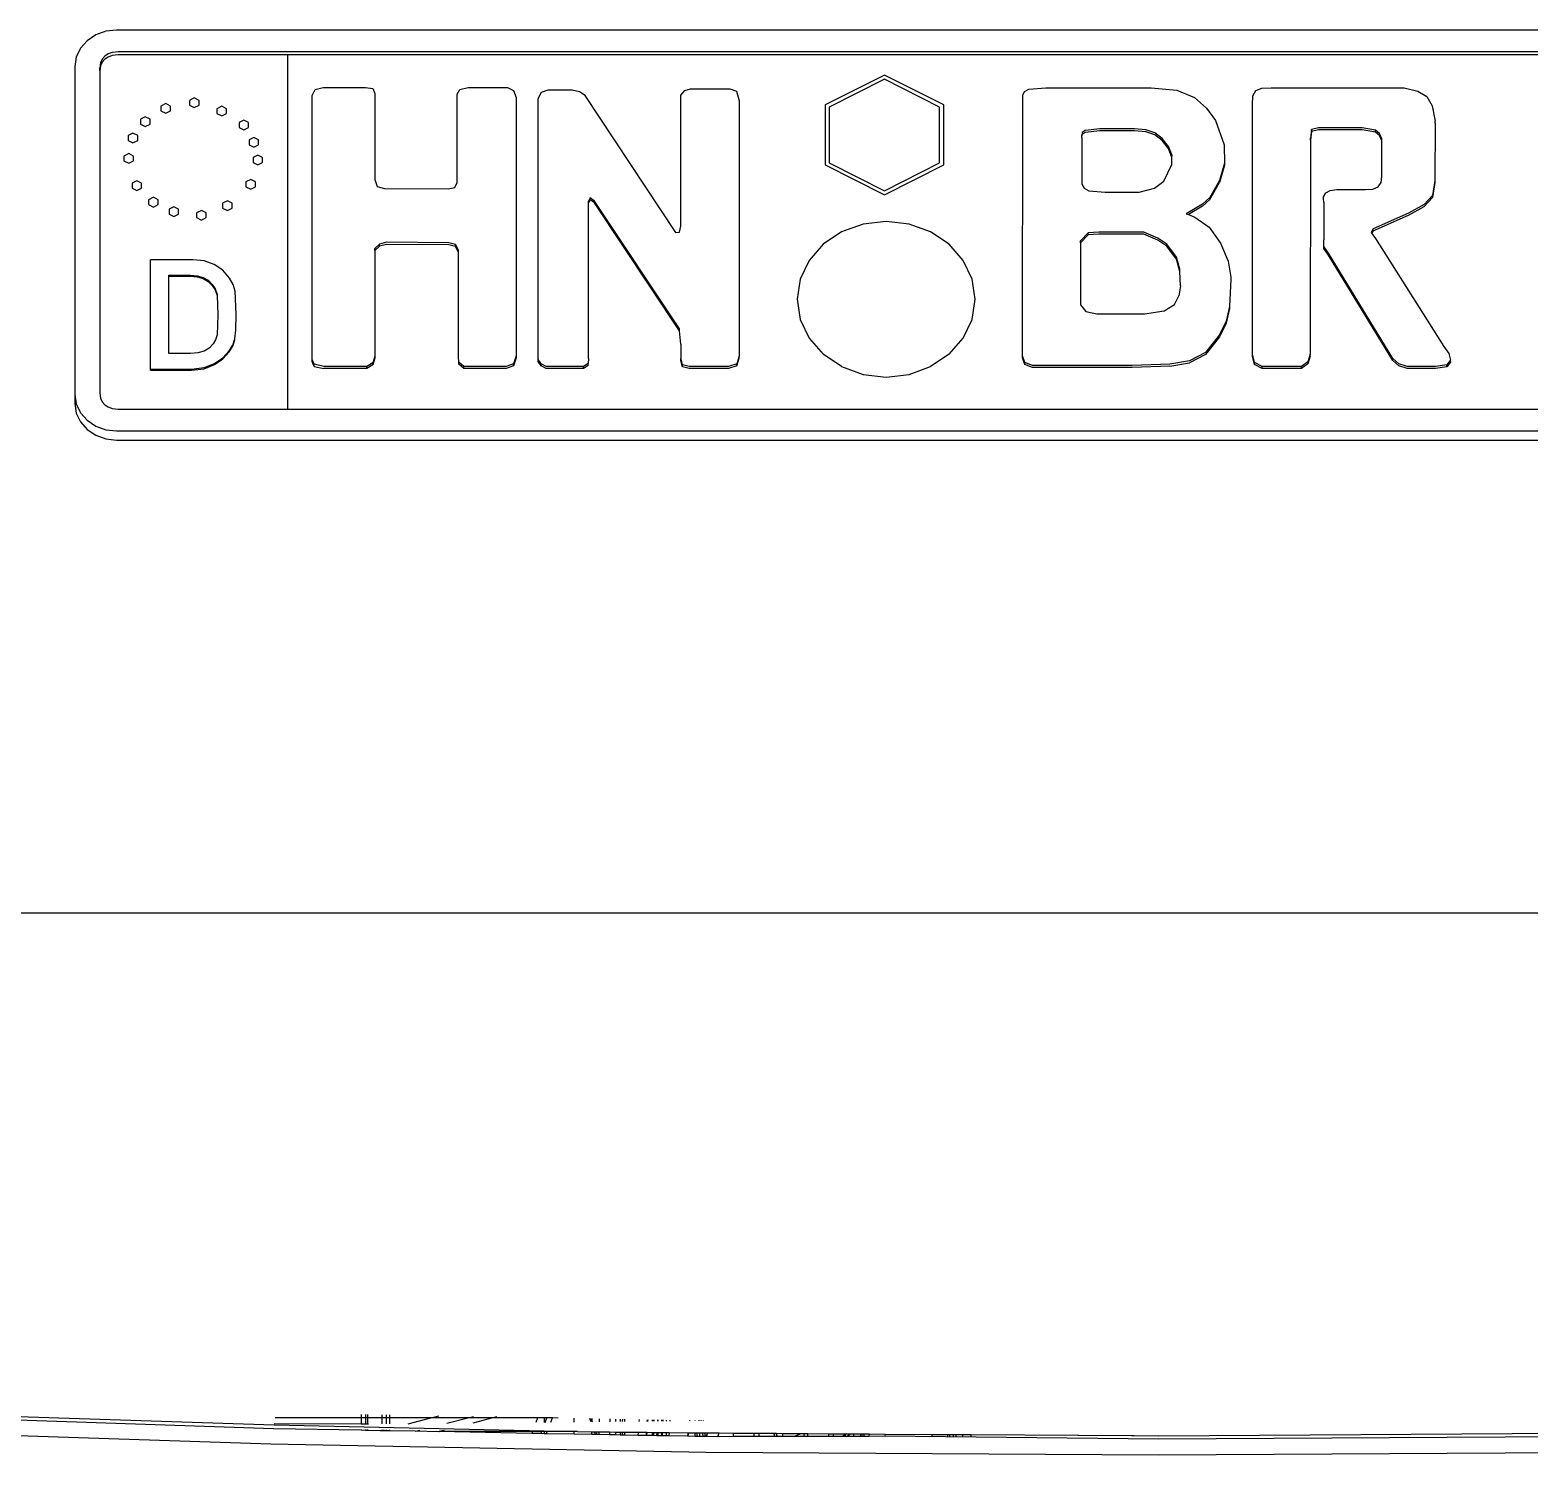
# Model space of a CAD drawing. Header units: metres. Extents: x 54.3 to 102.1, y 17 to 45.8.
# Drawn here: x 91.8605 to 92.1627, y 34.3385 to 34.6256 of the extents above; entities that cross this region are included whole.
import ezdxf

# ---------------------------------------------------------------- set-up
doc = ezdxf.new("R2010")
doc.units = ezdxf.units.M
doc.layers.add('Edges', color=7, linetype='Continuous')

# ---------------------------------------------------------------- blocks, each defined once
blk = doc.blocks.new('fr elevation')
for p, q in [((-3.04828, -1.8086), (-3.05002, -1.80977)), ((-3.04626, -1.80787), (-3.04828, -1.8086)), ((-3.04408, -1.80762), (-3.04626, -1.80787)), ((-2.6243, -1.80762), (-3.04408, -1.80762)), ((-3.05135, -1.81129), (-3.05219, -1.81306)), ((-3.05002, -1.80977), (-3.05135, -1.81129)), ((-3.04574, -1.81245), (-3.04643, -1.81291)), ((-3.04494, -1.81216), (-3.04574, -1.81245)), ((-3.04375, -1.81202), (-3.04494, -1.81216)), ((-3.04375, -1.81263), (-3.04494, -1.81277)), ((-2.62463, -1.81202), (-3.04375, -1.81202)), ((-3.00966, -1.81263), (-3.04375, -1.81263)), ((-3.00966, -1.81263), (-3.00966, -1.88398)), ((-2.62463, -1.81263), (-3.00966, -1.81263)), ((-3.05219, -1.81306), (-3.05248, -1.81496)), ((-3.05248, -1.81496), (-3.05248, -1.88105)), ((-3.04729, -1.81421), (-3.04744, -1.81525)), ((-3.04729, -1.81482), (-3.04744, -1.81586)), ((-3.04744, -1.81586), (-3.04744, -1.81525)), ((-3.04695, -1.81351), (-3.04729, -1.81421)), ((-3.04695, -1.81412), (-3.04729, -1.81482)), ((-3.04643, -1.81291), (-3.04695, -1.81351)), ((-3.04643, -1.81352), (-3.04695, -1.81412)), ((-3.04574, -1.81306), (-3.04643, -1.81352)), ((-3.04494, -1.81277), (-3.04574, -1.81306)), ((-3.04744, -1.81586), (-3.04744, -1.88076)), ((-2.88942, -1.81669), (-2.90138, -1.82272)), ((-2.88942, -1.81753), (-2.90054, -1.82315)), ((-2.87746, -1.82272), (-2.88942, -1.81669)), ((-2.8783, -1.82315), (-2.88942, -1.81753)), ((-3.02843, -1.8213), (-3.0294, -1.82179)), ((-3.0294, -1.82179), (-3.0294, -1.82276)), ((-3.02747, -1.82179), (-3.02843, -1.8213)), ((-3.02747, -1.82276), (-3.02747, -1.82179)), ((-3.00471, -1.82079), (-3.00409, -1.81958)), ((-3.00471, -1.87397), (-3.00471, -1.82079)), ((-3.00409, -1.81958), (-3.00247, -1.81917)), ((-3.00247, -1.81917), (-2.99391, -1.81917)), ((-2.99391, -1.81917), (-2.99246, -1.81938)), ((-2.99246, -1.81938), (-2.99207, -1.82044)), ((-2.99207, -1.82044), (-2.99207, -1.83772)), ((-2.97548, -1.82056), (-2.97492, -1.81958)), ((-2.97548, -1.83835), (-2.97548, -1.82056)), ((-2.97492, -1.81958), (-2.97324, -1.81917)), ((-2.97324, -1.81917), (-2.96534, -1.81917)), ((-2.96534, -1.81917), (-2.96412, -1.81979)), ((-2.96412, -1.81979), (-2.96362, -1.82119)), ((-2.96362, -1.82119), (-2.96362, -1.87328)), ((-2.95915, -1.82142), (-2.95852, -1.82012)), ((-2.95915, -1.874), (-2.95915, -1.82142)), ((-2.95852, -1.82012), (-2.95717, -1.81969)), ((-2.95717, -1.81969), (-2.9523, -1.81969)), ((-2.9523, -1.81969), (-2.95085, -1.81998)), ((-2.95085, -1.81998), (-2.94993, -1.82061)), ((-2.94993, -1.82061), (-2.93149, -1.84843)), ((-2.93044, -1.82073), (-2.92961, -1.81978)), ((-2.93044, -1.84716), (-2.93044, -1.82073)), ((-2.92961, -1.81978), (-2.92846, -1.81946)), ((-2.92846, -1.81946), (-2.92056, -1.81946)), ((-2.92056, -1.81946), (-2.91924, -1.81991)), ((-2.91924, -1.81991), (-2.91871, -1.82188)), ((-2.86158, -1.87323), (-2.86155, -1.82076)), ((-2.86155, -1.82076), (-2.86121, -1.82002)), ((-2.86121, -1.82002), (-2.86033, -1.81953)), ((-2.86033, -1.81953), (-2.85694, -1.81929)), ((-2.85694, -1.81929), (-2.83573, -1.81929)), ((-2.83573, -1.81929), (-2.83052, -1.81975)), ((-2.83052, -1.81975), (-2.82698, -1.8212)), ((-2.82698, -1.8212), (-2.82457, -1.82335)), ((-2.81532, -1.82269), (-2.81521, -1.82087)), ((-2.81521, -1.82087), (-2.8146, -1.81979)), ((-2.8146, -1.81979), (-2.81339, -1.81931)), ((-2.81339, -1.81931), (-2.8115, -1.81926)), ((-2.8115, -1.81926), (-2.78477, -1.81926)), ((-2.78477, -1.81926), (-2.78197, -1.81995)), ((-2.78197, -1.81995), (-2.78016, -1.82103)), ((-2.78016, -1.82103), (-2.77909, -1.82291)), ((-3.03419, -1.82245), (-3.03516, -1.82294)), ((-3.03516, -1.82294), (-3.03516, -1.82391)), ((-3.03516, -1.82391), (-3.03419, -1.8244)), ((-3.03322, -1.82294), (-3.03419, -1.82245)), ((-3.03419, -1.8244), (-3.03322, -1.82391)), ((-3.03322, -1.82391), (-3.03322, -1.82294)), ((-3.0294, -1.82276), (-3.02843, -1.82325)), ((-3.02843, -1.82325), (-3.02747, -1.82276)), ((-3.02289, -1.82299), (-3.02386, -1.82348)), ((-3.02386, -1.82348), (-3.02386, -1.82445)), ((-3.02386, -1.82445), (-3.02289, -1.82494)), ((-3.02192, -1.82348), (-3.02289, -1.82299)), ((-3.02289, -1.82494), (-3.02192, -1.82445)), ((-3.02192, -1.82445), (-3.02192, -1.82348)), ((-2.91871, -1.82188), (-2.91871, -1.87331)), ((-2.90138, -1.82272), (-2.90138, -1.8348)), ((-2.90054, -1.82315), (-2.90054, -1.83437)), ((-2.8783, -1.83437), (-2.8783, -1.82315)), ((-2.87746, -1.8348), (-2.87746, -1.82272)), ((-2.82457, -1.82335), (-2.82276, -1.82588)), ((-2.81532, -1.87294), (-2.81532, -1.82269)), ((-2.77909, -1.82291), (-2.77851, -1.826)), ((-3.0383, -1.8251), (-3.03927, -1.82558)), ((-3.03927, -1.82558), (-3.03927, -1.82656)), ((-3.03927, -1.82656), (-3.0383, -1.82705)), ((-3.03734, -1.82558), (-3.0383, -1.8251)), ((-3.0383, -1.82705), (-3.03734, -1.82656)), ((-3.03734, -1.82656), (-3.03734, -1.82558)), ((-3.01844, -1.82576), (-3.01941, -1.82625)), ((-3.01941, -1.82625), (-3.01941, -1.82723)), ((-3.01941, -1.82723), (-3.01844, -1.82771)), ((-3.01748, -1.82625), (-3.01844, -1.82576)), ((-3.01844, -1.82771), (-3.01748, -1.82723)), ((-3.01748, -1.82723), (-3.01748, -1.82625)), ((-2.84601, -1.8275), (-2.84897, -1.82784)), ((-2.83903, -1.8275), (-2.84601, -1.8275)), ((-2.83675, -1.82771), (-2.83903, -1.8275)), ((-2.83494, -1.82836), (-2.83675, -1.82771)), ((-2.82276, -1.82588), (-2.82098, -1.83074)), ((-2.8034, -1.82768), (-2.8036, -1.82943)), ((-2.80202, -1.82735), (-2.8034, -1.82768)), ((-2.8034, -1.82809), (-2.8034, -1.82768)), ((-2.80202, -1.82776), (-2.8034, -1.82809)), ((-2.7932, -1.82735), (-2.80202, -1.82735)), ((-2.7932, -1.82776), (-2.80202, -1.82776)), ((-2.7905, -1.82777), (-2.7932, -1.82735)), ((-2.7905, -1.82818), (-2.7932, -1.82776)), ((-2.78969, -1.82849), (-2.7905, -1.82777)), ((-2.7905, -1.82818), (-2.7905, -1.82777)), ((-2.77851, -1.82641), (-2.77854, -1.83792)), ((-2.77851, -1.82641), (-2.77851, -1.826)), ((-3.04079, -1.82841), (-3.04176, -1.8289)), ((-3.04176, -1.8289), (-3.04176, -1.82988)), ((-3.04176, -1.82988), (-3.04079, -1.83036)), ((-3.03983, -1.8289), (-3.04079, -1.82841)), ((-3.04079, -1.83036), (-3.03983, -1.82988)), ((-3.03983, -1.82988), (-3.03983, -1.8289)), ((-3.01644, -1.82927), (-3.0174, -1.82976)), ((-3.0174, -1.82976), (-3.0174, -1.83074)), ((-3.0174, -1.83074), (-3.01644, -1.83123)), ((-3.01547, -1.82976), (-3.01644, -1.82927)), ((-3.01644, -1.83123), (-3.01547, -1.83074)), ((-3.01547, -1.83074), (-3.01547, -1.82976)), ((-2.84961, -1.82827), (-2.84969, -1.82888)), ((-2.84969, -1.82929), (-2.84961, -1.82868)), ((-2.84969, -1.82929), (-2.84969, -1.82888)), ((-2.84969, -1.82929), (-2.84969, -1.83867)), ((-2.84897, -1.82784), (-2.84961, -1.82827)), ((-2.84897, -1.82825), (-2.84961, -1.82868)), ((-2.84601, -1.8279), (-2.84897, -1.82825)), ((-2.83903, -1.8279), (-2.84601, -1.8279)), ((-2.83675, -1.82812), (-2.83903, -1.8279)), ((-2.83494, -1.82877), (-2.83675, -1.82812)), ((-2.83348, -1.82947), (-2.83494, -1.82836)), ((-2.83348, -1.82988), (-2.83494, -1.82877)), ((-2.83224, -1.83107), (-2.83348, -1.82947)), ((-2.83224, -1.83147), (-2.83348, -1.82988)), ((-2.82098, -1.83074), (-2.82092, -1.83445)), ((-2.8036, -1.82983), (-2.8037, -1.87294)), ((-2.8034, -1.82809), (-2.8036, -1.82983)), ((-2.8036, -1.82983), (-2.8036, -1.82943)), ((-2.78969, -1.82889), (-2.7905, -1.82818)), ((-2.78924, -1.82954), (-2.78969, -1.82849)), ((-2.78924, -1.82995), (-2.78969, -1.82889)), ((-2.78924, -1.82995), (-2.78924, -1.82954)), ((-2.78924, -1.83709), (-2.78924, -1.82995)), ((-3.04162, -1.83252), (-3.04259, -1.83301)), ((-3.04259, -1.83301), (-3.04259, -1.83399)), ((-3.04066, -1.83301), (-3.04162, -1.83252)), ((-3.04066, -1.83399), (-3.04066, -1.83301)), ((-3.01564, -1.83282), (-3.0166, -1.83331)), ((-3.0166, -1.83331), (-3.0166, -1.83429)), ((-3.01467, -1.83331), (-3.01564, -1.83282)), ((-3.01467, -1.83429), (-3.01467, -1.83331)), ((-2.8315, -1.8329), (-2.83224, -1.83107)), ((-2.83151, -1.83329), (-2.83224, -1.83147)), ((-2.83152, -1.8347), (-2.83151, -1.83329)), ((-2.83151, -1.83329), (-2.8315, -1.8329)), ((-3.04259, -1.83399), (-3.04162, -1.83447)), ((-3.04162, -1.83447), (-3.04066, -1.83399)), ((-3.0166, -1.83429), (-3.01564, -1.83478)), ((-3.01564, -1.83478), (-3.01467, -1.83429)), ((-2.90138, -1.8348), (-2.88942, -1.84084)), ((-2.90054, -1.83437), (-2.88942, -1.83999)), ((-2.88942, -1.83999), (-2.8783, -1.83437)), ((-2.88942, -1.84084), (-2.87746, -1.8348)), ((-2.83317, -1.83809), (-2.83152, -1.8347)), ((-2.82092, -1.83445), (-2.82191, -1.83795)), ((-2.82092, -1.83483), (-2.82191, -1.83836)), ((-2.82092, -1.83445), (-2.82092, -1.83483)), ((-3.04, -1.83799), (-3.04097, -1.83848)), ((-3.04097, -1.83848), (-3.04097, -1.83945)), ((-3.04097, -1.83945), (-3.04, -1.83994)), ((-3.03904, -1.83848), (-3.04, -1.83799)), ((-3.04, -1.83994), (-3.03904, -1.83945)), ((-3.03904, -1.83945), (-3.03904, -1.83848)), ((-3.01706, -1.83776), (-3.01803, -1.83824)), ((-3.01803, -1.83824), (-3.01803, -1.83922)), ((-3.01803, -1.83922), (-3.01706, -1.83971)), ((-3.0161, -1.83824), (-3.01706, -1.83776)), ((-3.01706, -1.83971), (-3.0161, -1.83922)), ((-3.0161, -1.83922), (-3.0161, -1.83824)), ((-2.99207, -1.83772), (-2.99158, -1.83916)), ((-2.99158, -1.83916), (-2.99009, -1.83956)), ((-2.99009, -1.83956), (-2.97732, -1.83965)), ((-2.97732, -1.83965), (-2.97594, -1.83938)), ((-2.97594, -1.83938), (-2.97548, -1.83835)), ((-2.84969, -1.83867), (-2.8492, -1.8395)), ((-2.8492, -1.8395), (-2.84825, -1.84005)), ((-2.8381, -1.84028), (-2.83503, -1.83945)), ((-2.83503, -1.83945), (-2.83317, -1.83809)), ((-2.82191, -1.83795), (-2.82388, -1.84136)), ((-2.82388, -1.84177), (-2.82191, -1.83836)), ((-2.79965, -1.83992), (-2.7983, -1.83976)), ((-2.7983, -1.83976), (-2.79254, -1.83976)), ((-2.79254, -1.83976), (-2.79105, -1.83969)), ((-2.79105, -1.83969), (-2.79, -1.83922)), ((-2.79, -1.83922), (-2.7894, -1.83835)), ((-2.7894, -1.83835), (-2.78924, -1.83709)), ((-2.77854, -1.83792), (-2.77901, -1.84099)), ((-2.77854, -1.83833), (-2.77901, -1.84139)), ((-2.77854, -1.83792), (-2.77854, -1.83833)), ((-3.03667, -1.84132), (-3.03763, -1.84181)), ((-3.03763, -1.84181), (-3.03763, -1.84279)), ((-3.03763, -1.84279), (-3.03667, -1.84328)), ((-3.0357, -1.84181), (-3.03667, -1.84132)), ((-3.03667, -1.84328), (-3.0357, -1.84279)), ((-3.0357, -1.84279), (-3.0357, -1.84181)), ((-3.02176, -1.84204), (-3.02272, -1.84253)), ((-3.02272, -1.84253), (-3.02272, -1.8435)), ((-3.02079, -1.84253), (-3.02176, -1.84204)), ((-3.02079, -1.8435), (-3.02079, -1.84253)), ((-2.94871, -1.84143), (-2.949, -1.84207)), ((-2.94871, -1.84184), (-2.949, -1.84247)), ((-2.949, -1.84247), (-2.949, -1.84207)), ((-2.949, -1.87383), (-2.949, -1.84247)), ((-2.94782, -1.84207), (-2.94871, -1.84143)), ((-2.94871, -1.84184), (-2.94871, -1.84143)), ((-2.94782, -1.84247), (-2.94871, -1.84184)), ((-2.9307, -1.86784), (-2.94782, -1.84207)), ((-2.9307, -1.86825), (-2.94782, -1.84247)), ((-2.84825, -1.84005), (-2.84495, -1.84028)), ((-2.84495, -1.84028), (-2.8381, -1.84028)), ((-2.82536, -1.84273), (-2.82862, -1.84463)), ((-2.82388, -1.84136), (-2.82536, -1.84273)), ((-2.82388, -1.84177), (-2.82536, -1.84314)), ((-2.80097, -1.8412), (-2.80054, -1.8404)), ((-2.80097, -1.84161), (-2.80097, -1.8412)), ((-2.80093, -1.84233), (-2.80097, -1.84161)), ((-2.80093, -1.84233), (-2.80093, -1.8499)), ((-2.80054, -1.8404), (-2.79965, -1.83992)), ((-2.78072, -1.84277), (-2.78388, -1.84454)), ((-2.77901, -1.84099), (-2.78072, -1.84277)), ((-2.77901, -1.84139), (-2.78072, -1.84318)), ((-2.77901, -1.84139), (-2.77901, -1.84099)), ((-3.03255, -1.84325), (-3.03351, -1.84374)), ((-3.03351, -1.84374), (-3.03351, -1.84472)), ((-3.03351, -1.84472), (-3.03255, -1.8452)), ((-3.03158, -1.84374), (-3.03255, -1.84325)), ((-3.03255, -1.8452), (-3.03158, -1.84472)), ((-3.03158, -1.84472), (-3.03158, -1.84374)), ((-3.02699, -1.84395), (-3.02796, -1.84444)), ((-3.02796, -1.84444), (-3.02796, -1.84541)), ((-3.02796, -1.84541), (-3.02699, -1.8459)), ((-3.02602, -1.84444), (-3.02699, -1.84395)), ((-3.02699, -1.8459), (-3.02602, -1.84541)), ((-3.02602, -1.84541), (-3.02602, -1.84444)), ((-3.02272, -1.8435), (-3.02176, -1.84399)), ((-3.02176, -1.84399), (-3.02079, -1.8435)), ((-2.82862, -1.84463), (-2.82821, -1.8448)), ((-2.82536, -1.84314), (-2.82821, -1.8448)), ((-2.82821, -1.8448), (-2.82691, -1.84532)), ((-2.82691, -1.84532), (-2.82403, -1.84733)), ((-2.78388, -1.84454), (-2.79096, -1.84768)), ((-2.79096, -1.84809), (-2.78388, -1.84495)), ((-2.78388, -1.84495), (-2.78072, -1.84318)), ((-2.93149, -1.84843), (-2.9307, -1.84834)), ((-2.9307, -1.84834), (-2.93044, -1.84716)), ((-2.89805, -1.84829), (-2.90176, -1.85078)), ((-2.89373, -1.84673), (-2.89805, -1.84829)), ((-2.88909, -1.84619), (-2.89373, -1.84673)), ((-2.88445, -1.84673), (-2.88909, -1.84619)), ((-2.88013, -1.84829), (-2.88445, -1.84673)), ((-2.87641, -1.85078), (-2.88013, -1.84829)), ((-2.84838, -1.84849), (-2.84996, -1.85007)), ((-2.84838, -1.8489), (-2.84996, -1.85048)), ((-2.84627, -1.84834), (-2.84838, -1.84849)), ((-2.84838, -1.8489), (-2.84838, -1.84849)), ((-2.84627, -1.84875), (-2.84838, -1.8489)), ((-2.83718, -1.84834), (-2.84627, -1.84834)), ((-2.83718, -1.84875), (-2.84627, -1.84875)), ((-2.83437, -1.84953), (-2.83718, -1.84834)), ((-2.83437, -1.84993), (-2.83718, -1.84875)), ((-2.82403, -1.84733), (-2.82171, -1.85058)), ((-2.79096, -1.84768), (-2.79136, -1.84842)), ((-2.79136, -1.84842), (-2.79124, -1.8486)), ((-2.79096, -1.84809), (-2.79124, -1.8486)), ((-2.79124, -1.8486), (-2.79053, -1.84964)), ((-2.79096, -1.84809), (-2.79096, -1.84768)), ((-2.99115, -1.85075), (-2.99207, -1.85166)), ((-2.99115, -1.85116), (-2.99207, -1.85206)), ((-2.99207, -1.85206), (-2.99207, -1.85166)), ((-2.9897, -1.85039), (-2.99115, -1.85075)), ((-2.99115, -1.85116), (-2.99115, -1.85075)), ((-2.9897, -1.8508), (-2.99115, -1.85116)), ((-2.97719, -1.85048), (-2.9897, -1.85039)), ((-2.97719, -1.85088), (-2.9897, -1.8508)), ((-2.97584, -1.85085), (-2.97719, -1.85048)), ((-2.97584, -1.85126), (-2.97719, -1.85088)), ((-2.97521, -1.85197), (-2.97584, -1.85085)), ((-2.97584, -1.85126), (-2.97584, -1.85085)), ((-2.97521, -1.85238), (-2.97584, -1.85126)), ((-2.97521, -1.85238), (-2.97521, -1.85197)), ((-2.90176, -1.85078), (-2.90461, -1.85403)), ((-2.87357, -1.85403), (-2.87641, -1.85078)), ((-2.84996, -1.85048), (-2.84996, -1.85007)), ((-2.84996, -1.85048), (-2.84996, -1.86297)), ((-2.83251, -1.85076), (-2.83437, -1.84953)), ((-2.83251, -1.85117), (-2.83437, -1.84993)), ((-2.8306, -1.85336), (-2.83251, -1.85076)), ((-2.8306, -1.85376), (-2.83251, -1.85117)), ((-2.82171, -1.85058), (-2.82018, -1.85422)), ((-2.8009, -1.85125), (-2.80093, -1.8499)), ((-2.80001, -1.85258), (-2.8009, -1.85125)), ((-2.8009, -1.85165), (-2.8009, -1.85125)), ((-2.80001, -1.85298), (-2.8009, -1.85165)), ((-2.79053, -1.84964), (-2.77673, -1.87135)), ((-3.02874, -1.85389), (-3.03727, -1.85389)), ((-3.03727, -1.87592), (-3.03727, -1.85389)), ((-3.02642, -1.85413), (-3.02874, -1.85389)), ((-3.0244, -1.85483), (-3.02642, -1.85413)), ((-3.0227, -1.85599), (-3.0244, -1.85483)), ((-2.99207, -1.85206), (-2.99207, -1.87331)), ((-2.97521, -1.87346), (-2.97521, -1.85238)), ((-2.90461, -1.85403), (-2.9064, -1.85781)), ((-2.87178, -1.85781), (-2.87357, -1.85403)), ((-2.82994, -1.85583), (-2.8306, -1.85336)), ((-2.82994, -1.85624), (-2.8306, -1.85376)), ((-2.82018, -1.85422), (-2.81967, -1.85739)), ((-2.78701, -1.8738), (-2.80001, -1.85258)), ((-2.78701, -1.87421), (-2.80001, -1.85298)), ((-3.03358, -1.85703), (-3.02916, -1.85703)), ((-3.03358, -1.85723), (-3.03358, -1.85703)), ((-3.03358, -1.85723), (-3.02916, -1.85723)), ((-3.03358, -1.87278), (-3.03358, -1.85723)), ((-3.02916, -1.85703), (-3.02783, -1.85712)), ((-3.02916, -1.85723), (-3.02783, -1.85733)), ((-3.02783, -1.85712), (-3.02666, -1.85746)), ((-3.02783, -1.85733), (-3.02666, -1.85767)), ((-3.02666, -1.85746), (-3.02565, -1.85805)), ((-3.02666, -1.85767), (-3.02565, -1.85826)), ((-3.02131, -1.8576), (-3.0227, -1.85599)), ((-3.02058, -1.85887), (-3.02131, -1.8576)), ((-2.9064, -1.85781), (-2.90701, -1.86187)), ((-2.87116, -1.86187), (-2.87178, -1.85781)), ((-2.82994, -1.85624), (-2.82994, -1.85583)), ((-2.82981, -1.85917), (-2.82994, -1.85624)), ((-2.81967, -1.85779), (-2.81993, -1.86333)), ((-2.81967, -1.85739), (-2.81968, -1.85771)), ((-2.81968, -1.85771), (-2.81967, -1.85779)), ((-3.02565, -1.85805), (-3.0248, -1.85889)), ((-3.02565, -1.85826), (-3.0248, -1.85909)), ((-3.0248, -1.85889), (-3.02419, -1.85978)), ((-3.0248, -1.85909), (-3.02419, -1.85998)), ((-3.02419, -1.85978), (-3.02385, -1.8609)), ((-3.02419, -1.85998), (-3.02385, -1.86111)), ((-3.02385, -1.8609), (-3.02385, -1.86111)), ((-3.02019, -1.8602), (-3.02058, -1.85887)), ((-3.02, -1.8649), (-3.02019, -1.8602)), ((-2.82981, -1.85917), (-2.8301, -1.8612)), ((-3.02385, -1.86111), (-3.0237, -1.86502)), ((-2.90701, -1.86187), (-2.9064, -1.86592)), ((-2.87178, -1.86592), (-2.87116, -1.86187)), ((-2.84996, -1.86297), (-2.84887, -1.8643)), ((-2.8331, -1.86417), (-2.83099, -1.86292)), ((-2.83099, -1.86292), (-2.8301, -1.8612)), ((-2.81993, -1.86333), (-2.82056, -1.86626)), ((-2.81993, -1.86374), (-2.82056, -1.86666)), ((-2.81993, -1.86333), (-2.81993, -1.86374)), ((-3.0237, -1.86502), (-3.02385, -1.86905)), ((-3.02007, -1.86792), (-3.02, -1.86511)), ((-3.02001, -1.86503), (-3.02, -1.8649)), ((-3.02, -1.86511), (-3.02001, -1.86503)), ((-2.9064, -1.86592), (-2.90461, -1.86971)), ((-2.87357, -1.86971), (-2.87178, -1.86592)), ((-2.84887, -1.8643), (-2.84666, -1.86482)), ((-2.84666, -1.86482), (-2.83705, -1.86482)), ((-2.83705, -1.86482), (-2.8331, -1.86417)), ((-2.82056, -1.86626), (-2.82191, -1.86901)), ((-2.82056, -1.86666), (-2.82191, -1.86941)), ((-3.02413, -1.87005), (-3.02463, -1.87085)), ((-3.02385, -1.86905), (-3.02413, -1.87005)), ((-3.02069, -1.87113), (-3.02029, -1.86986)), ((-3.02069, -1.87133), (-3.02029, -1.87006)), ((-3.02029, -1.86986), (-3.02007, -1.86812)), ((-3.02029, -1.87006), (-3.02029, -1.86986)), ((-3.02007, -1.86812), (-3.02007, -1.86792)), ((-2.9307, -1.86825), (-2.9307, -1.86784)), ((-2.93044, -1.87089), (-2.9307, -1.86825)), ((-2.90461, -1.86971), (-2.90176, -1.87295)), ((-2.87641, -1.87295), (-2.87357, -1.86971)), ((-2.82191, -1.86901), (-2.82474, -1.87258)), ((-2.82191, -1.86941), (-2.82474, -1.87298)), ((-3.02916, -1.87278), (-3.03358, -1.87278)), ((-3.02771, -1.87266), (-3.02916, -1.87278)), ((-3.02647, -1.87229), (-3.02771, -1.87266)), ((-3.02544, -1.87169), (-3.02647, -1.87229)), ((-3.02463, -1.87085), (-3.02544, -1.87169)), ((-3.02266, -1.87368), (-3.02137, -1.87226)), ((-3.02266, -1.87388), (-3.02137, -1.87246)), ((-3.02137, -1.87226), (-3.02069, -1.87113)), ((-3.02137, -1.87246), (-3.02069, -1.87133)), ((-2.93044, -1.87089), (-2.93044, -1.87377)), ((-2.89805, -1.87544), (-2.90176, -1.87295)), ((-2.87641, -1.87295), (-2.88013, -1.87544)), ((-2.82474, -1.87258), (-2.82796, -1.87429)), ((-2.82474, -1.87298), (-2.82796, -1.8747)), ((-2.81532, -1.87334), (-2.81532, -1.87294)), ((-2.81489, -1.8746), (-2.81532, -1.87294)), ((-2.8037, -1.87294), (-2.80415, -1.87447)), ((-2.8037, -1.87334), (-2.8037, -1.87294)), ((-2.77673, -1.87135), (-2.77574, -1.87277)), ((-2.77574, -1.87277), (-2.7754, -1.8741)), ((-3.03727, -1.87592), (-3.02899, -1.87592)), ((-3.03727, -1.87612), (-3.03727, -1.87592)), ((-3.03727, -1.87612), (-3.02899, -1.87612)), ((-3.02899, -1.87592), (-3.02646, -1.87564)), ((-3.02899, -1.87612), (-3.02646, -1.87585)), ((-3.02646, -1.87564), (-3.02435, -1.87483)), ((-3.02646, -1.87585), (-3.02435, -1.87503)), ((-3.02435, -1.87483), (-3.02266, -1.87368)), ((-3.02435, -1.87503), (-3.02266, -1.87388)), ((-3.00471, -1.87438), (-3.00471, -1.87397)), ((-3.00425, -1.87497), (-3.00471, -1.87397)), ((-3.00425, -1.87538), (-3.00471, -1.87438)), ((-3.00234, -1.87538), (-3.00425, -1.87497)), ((-3.00425, -1.87538), (-3.00425, -1.87497)), ((-3.00425, -1.87538), (-3.00234, -1.87579)), ((-2.99365, -1.87538), (-3.00234, -1.87538)), ((-2.99365, -1.87579), (-3.00234, -1.87579)), ((-2.99246, -1.87469), (-2.99365, -1.87538)), ((-2.99246, -1.8751), (-2.99365, -1.87579)), ((-2.99365, -1.87579), (-2.99365, -1.87538)), ((-2.99207, -1.87331), (-2.99246, -1.87469)), ((-2.99207, -1.87372), (-2.99246, -1.8751)), ((-2.99246, -1.8751), (-2.99246, -1.87469)), ((-2.99207, -1.87331), (-2.99207, -1.87372)), ((-2.97513, -1.87451), (-2.97521, -1.87346)), ((-2.97416, -1.87538), (-2.97513, -1.87451)), ((-2.97513, -1.87492), (-2.97513, -1.87451)), ((-2.97416, -1.87579), (-2.97513, -1.87492)), ((-2.9656, -1.87538), (-2.97416, -1.87538)), ((-2.97416, -1.87579), (-2.97416, -1.87538)), ((-2.9656, -1.87579), (-2.97416, -1.87579)), ((-2.96412, -1.87484), (-2.9656, -1.87538)), ((-2.96412, -1.87525), (-2.9656, -1.87579)), ((-2.96362, -1.87328), (-2.96412, -1.87484)), ((-2.96362, -1.87369), (-2.96412, -1.87525)), ((-2.96412, -1.87525), (-2.96412, -1.87484)), ((-2.96362, -1.87328), (-2.96362, -1.87369)), ((-2.95915, -1.87441), (-2.95915, -1.874)), ((-2.95855, -1.87489), (-2.95915, -1.874)), ((-2.95855, -1.8753), (-2.95915, -1.87441)), ((-2.95756, -1.87538), (-2.95855, -1.87489)), ((-2.95855, -1.8753), (-2.95855, -1.87489)), ((-2.95756, -1.87579), (-2.95855, -1.8753)), ((-2.95006, -1.87538), (-2.95756, -1.87538)), ((-2.95006, -1.87579), (-2.95756, -1.87579)), ((-2.94907, -1.87478), (-2.95006, -1.87538)), ((-2.94907, -1.87519), (-2.95006, -1.87579)), ((-2.95006, -1.87579), (-2.95006, -1.87538)), ((-2.949, -1.87383), (-2.94907, -1.87478)), ((-2.94907, -1.87519), (-2.94907, -1.87478)), ((-2.93044, -1.87418), (-2.93044, -1.87377)), ((-2.93007, -1.87504), (-2.93044, -1.87377)), ((-2.93007, -1.87545), (-2.93044, -1.87418)), ((-2.92872, -1.87538), (-2.93007, -1.87504)), ((-2.93007, -1.87545), (-2.93007, -1.87504)), ((-2.92872, -1.87579), (-2.93007, -1.87545)), ((-2.92082, -1.87538), (-2.92872, -1.87538)), ((-2.92082, -1.87579), (-2.92872, -1.87579)), ((-2.91918, -1.87487), (-2.92082, -1.87538)), ((-2.91918, -1.87527), (-2.92082, -1.87579)), ((-2.91871, -1.87331), (-2.91918, -1.87487)), ((-2.91918, -1.87527), (-2.91871, -1.87372)), ((-2.91918, -1.87527), (-2.91918, -1.87487)), ((-2.91871, -1.87372), (-2.91871, -1.87331)), ((-2.89805, -1.87544), (-2.89373, -1.87701)), ((-2.88445, -1.87701), (-2.88013, -1.87544)), ((-2.86158, -1.87363), (-2.86158, -1.87323)), ((-2.86113, -1.8746), (-2.86158, -1.87323)), ((-2.86113, -1.87501), (-2.86158, -1.87363)), ((-2.85957, -1.87521), (-2.86113, -1.8746)), ((-2.86113, -1.87501), (-2.86113, -1.8746)), ((-2.85957, -1.87562), (-2.86113, -1.87501)), ((-2.83955, -1.87521), (-2.85957, -1.87521)), ((-2.83955, -1.87562), (-2.85957, -1.87562)), ((-2.83191, -1.87492), (-2.83955, -1.87521)), ((-2.83191, -1.87533), (-2.83955, -1.87562)), ((-2.82796, -1.87429), (-2.83191, -1.87492)), ((-2.83191, -1.87533), (-2.82796, -1.8747)), ((-2.81489, -1.87501), (-2.81532, -1.87334)), ((-2.81335, -1.87538), (-2.81489, -1.8746)), ((-2.81489, -1.87501), (-2.81489, -1.8746)), ((-2.81335, -1.87579), (-2.81489, -1.87501)), ((-2.80544, -1.87538), (-2.81335, -1.87538)), ((-2.81335, -1.87579), (-2.81335, -1.87538)), ((-2.80544, -1.87579), (-2.81335, -1.87579)), ((-2.80415, -1.87447), (-2.80544, -1.87538)), ((-2.80415, -1.87488), (-2.80544, -1.87579)), ((-2.80544, -1.87579), (-2.80544, -1.87538)), ((-2.8037, -1.87334), (-2.80415, -1.87488)), ((-2.80415, -1.87488), (-2.80415, -1.87447)), ((-2.78582, -1.87487), (-2.78701, -1.8738)), ((-2.78582, -1.87528), (-2.78701, -1.87421)), ((-2.78411, -1.87538), (-2.78582, -1.87487)), ((-2.78411, -1.87579), (-2.78582, -1.87528)), ((-2.77845, -1.87538), (-2.78411, -1.87538)), ((-2.77845, -1.87579), (-2.78411, -1.87579)), ((-2.77615, -1.87506), (-2.77845, -1.87538)), ((-2.77615, -1.87547), (-2.77845, -1.87579)), ((-2.77548, -1.8742), (-2.77615, -1.87506)), ((-2.7754, -1.87451), (-2.77615, -1.87547)), ((-2.77615, -1.87547), (-2.77615, -1.87506)), ((-2.7754, -1.8741), (-2.77548, -1.8742)), ((-2.77548, -1.8742), (-2.7754, -1.87451)), ((-2.7754, -1.87451), (-2.7754, -1.8741)), ((-2.89373, -1.87701), (-2.88909, -1.87754)), ((-2.88909, -1.87754), (-2.88445, -1.87701)), ((-3.05248, -1.88105), (-3.05219, -1.88295)), ((-3.05248, -1.88105), (-3.05248, -1.88288)), ((-3.04744, -1.88076), (-3.04729, -1.8818)), ((-3.04729, -1.8818), (-3.04695, -1.8825)), ((-3.05248, -1.88288), (-3.05219, -1.88478)), ((-3.05219, -1.88295), (-3.05135, -1.88472)), ((-3.05219, -1.88478), (-3.05135, -1.88655)), ((-3.05135, -1.88472), (-3.05002, -1.88624)), ((-3.04695, -1.8825), (-3.04643, -1.8831)), ((-3.04643, -1.8831), (-3.04574, -1.88356)), ((-3.04574, -1.88356), (-3.04494, -1.88385)), ((-3.04494, -1.88385), (-3.04375, -1.88398)), ((-3.04375, -1.88398), (-3.00966, -1.88398)), ((-3.00966, -1.88398), (-2.62463, -1.88398)), ((-3.05135, -1.88655), (-3.05002, -1.88807)), ((-3.05002, -1.88624), (-3.04828, -1.88741)), ((-3.05002, -1.88807), (-3.04828, -1.88924)), ((-3.04828, -1.88741), (-3.04626, -1.88814)), ((-3.04626, -1.88814), (-3.04408, -1.88839)), ((-3.04828, -1.88924), (-3.04626, -1.88997)), ((-3.04626, -1.88997), (-3.04408, -1.89022)), ((-3.04408, -1.88839), (-2.6243, -1.88839)), ((-3.04408, -1.89022), (-2.6243, -1.89022)), ((-2.46221, -1.98548), (-3.17557, -1.98559)), ((-3.01245, -2.0894), (-3.09297, -2.08671)), ((-3.09291, -2.08595), (-3.01236, -2.08865)), ((-2.99479, -2.0872), (-3.01211, -2.08718)), ((-2.99479, -2.08652), (-2.99479, -2.0872)), ((-2.99479, -2.0872), (-2.99479, -2.08848)), ((-2.99395, -2.0872), (-2.99479, -2.0872)), ((-2.99395, -2.08654), (-2.99395, -2.0872)), ((-2.99395, -2.0872), (-2.99395, -2.08847)), ((-2.99345, -2.0872), (-2.99395, -2.0872)), ((-2.99345, -2.0872), (-2.99345, -2.08655)), ((-2.99345, -2.08846), (-2.99345, -2.0872)), ((-2.99058, -2.08721), (-2.99345, -2.0872)), ((-2.99058, -2.08721), (-2.99058, -2.0866)), ((-2.99058, -2.08844), (-2.99058, -2.08721)), ((-2.98974, -2.08721), (-2.99058, -2.08721)), ((-2.98974, -2.08721), (-2.98974, -2.08661)), ((-2.98974, -2.08843), (-2.98974, -2.08721)), ((-2.98909, -2.08721), (-2.98974, -2.08721)), ((-2.98909, -2.08663), (-2.98909, -2.08721)), ((-2.98909, -2.08721), (-2.98909, -2.08842)), ((-2.98079, -2.08722), (-2.98909, -2.08721)), ((-2.98536, -2.08839), (-2.98079, -2.08722)), ((-2.98079, -2.08722), (-2.97918, -2.08681)), ((-2.9733, -2.08723), (-2.98079, -2.08722)), ((-2.97759, -2.08831), (-2.9733, -2.08723)), ((-2.9733, -2.08723), (-2.97216, -2.08694)), ((-2.9683, -2.08723), (-2.9733, -2.08723)), ((-2.9683, -2.08723), (-2.97233, -2.08826)), ((-2.96747, -2.08702), (-2.9683, -2.08723)), ((-2.95928, -2.08724), (-2.9683, -2.08723)), ((-2.95928, -2.08724), (-2.95961, -2.08814)), ((-2.95925, -2.08717), (-2.95928, -2.08724)), ((-2.95796, -2.0872), (-2.95928, -2.08724)), ((-2.95742, -2.08724), (-2.95796, -2.0872)), ((-2.95796, -2.0872), (-2.95796, -2.08812)), ((-2.95775, -2.08812), (-2.95742, -2.08724)), ((-2.95742, -2.08724), (-2.95741, -2.08721)), ((-2.95628, -2.08723), (-2.95742, -2.08724)), ((-2.95661, -2.08811), (-2.95628, -2.08723)), ((-2.95516, -2.08725), (-2.95628, -2.08723)), ((-2.95191, -2.08807), (-2.95191, -2.08731)), ((-2.9485, -2.08803), (-2.94873, -2.08737)), ((-2.94847, -2.08737), (-2.94828, -2.08792)), ((-2.94828, -2.08792), (-2.94827, -2.08737)), ((-2.94682, -2.08802), (-2.94681, -2.0874)), ((-2.94471, -2.08744), (-2.94473, -2.088)), ((-2.9435, -2.08798), (-2.9435, -2.08746)), ((-2.94266, -2.08748), (-2.94266, -2.08798)), ((-2.94221, -2.08748), (-2.94222, -2.08797)), ((-2.94171, -2.08797), (-2.94171, -2.08749)), ((-2.93881, -2.08794), (-2.93878, -2.08755)), ((-2.93718, -2.08792), (-2.93715, -2.08758)), ((-2.9371, -2.08758), (-2.93712, -2.08792)), ((-2.93619, -2.08759), (-2.93619, -2.08791)), ((-2.9361, -2.08791), (-2.9361, -2.0876)), ((-2.93593, -2.0876), (-2.93593, -2.08791)), ((-2.93586, -2.0876), (-2.93588, -2.08791)), ((-2.93509, -2.0879), (-2.93509, -2.08762)), ((-2.93509, -2.08764), (-2.93509, -2.0879)), ((-2.93425, -2.0879), (-2.93425, -2.08763)), ((-2.93425, -2.08763), (-2.93425, -2.0879)), ((-2.93403, -2.08763), (-2.93405, -2.08789)), ((-2.93331, -2.08789), (-2.93331, -2.08765)), ((-3.01304, -2.09251), (-3.09375, -2.08982)), ((-2.99479, -2.08972), (-3.01245, -2.0894)), ((-3.01236, -2.08865), (-2.95191, -2.08998)), ((-2.99479, -2.08848), (-3.01233, -2.08844)), ((-2.99395, -2.08847), (-2.99479, -2.08848)), ((-2.99479, -2.08957), (-2.99479, -2.08972)), ((-2.99395, -2.08974), (-2.99479, -2.08972)), ((-2.99345, -2.08846), (-2.99395, -2.08847)), ((-2.99395, -2.08958), (-2.99395, -2.08974)), ((-2.99344, -2.08975), (-2.99395, -2.08974)), ((-2.99331, -2.08846), (-2.99345, -2.08846)), ((-2.99344, -2.08975), (-2.99344, -2.08958)), ((-2.99089, -2.0898), (-2.99344, -2.08975)), ((-2.99089, -2.0898), (-2.99058, -2.08972)), ((-2.99058, -2.0898), (-2.99089, -2.0898)), ((-2.99058, -2.08972), (-2.99058, -2.08961)), ((-2.99058, -2.08972), (-2.99018, -2.08962)), ((-2.99058, -2.0898), (-2.99058, -2.08972)), ((-2.98974, -2.08982), (-2.99058, -2.0898)), ((-2.98974, -2.08982), (-2.98974, -2.08962)), ((-2.98908, -2.08983), (-2.98974, -2.08982)), ((-2.98908, -2.08963), (-2.98908, -2.08983)), ((-2.98396, -2.08992), (-2.98908, -2.08983)), ((-2.98396, -2.08992), (-2.98302, -2.08968)), ((-2.97918, -2.09001), (-2.98396, -2.08992)), ((-2.97911, -2.08999), (-2.97918, -2.09001)), ((-2.9781, -2.08973), (-2.97911, -2.08999)), ((-2.96031, -2.08999), (-2.97911, -2.08999)), ((-2.96044, -2.09035), (-2.97911, -2.08999)), ((-2.96031, -2.08999), (-2.96044, -2.09035)), ((-2.9586, -2.09039), (-2.96044, -2.09035)), ((-2.96028, -2.0899), (-2.96031, -2.08999)), ((-2.95845, -2.08999), (-2.96031, -2.08999)), ((-2.9586, -2.09039), (-2.95845, -2.08999)), ((-2.95796, -2.0904), (-2.9586, -2.09039)), ((-2.95845, -2.08999), (-2.95842, -2.08992)), ((-2.95796, -2.08999), (-2.95845, -2.08999)), ((-2.95796, -2.08993), (-2.95796, -2.08999)), ((-2.95796, -2.08999), (-2.95796, -2.0904)), ((-2.95733, -2.08999), (-2.95796, -2.08999)), ((-2.95749, -2.09041), (-2.95796, -2.0904)), ((-2.95749, -2.09041), (-2.95733, -2.08999)), ((-2.95191, -2.09051), (-2.95749, -2.09041)), ((-2.95733, -2.08999), (-2.95731, -2.08993)), ((-2.95191, -2.08998), (-2.95733, -2.08999)), ((-2.95191, -2.09051), (-2.95191, -2.08998)), ((-2.95124, -2.08999), (-2.95191, -2.08998)), ((-2.94835, -2.09057), (-2.95191, -2.09051)), ((-2.95124, -2.08999), (-2.94833, -2.09002)), ((-2.94835, -2.09057), (-2.94833, -2.09002)), ((-2.94761, -2.09059), (-2.94835, -2.09057)), ((-2.94833, -2.09002), (-2.94781, -2.09002)), ((-2.94829, -2.08803), (-2.94828, -2.08792)), ((-2.94828, -2.08792), (-2.94824, -2.08803)), ((-2.94761, -2.09059), (-2.94781, -2.09002)), ((-2.94781, -2.09002), (-2.94756, -2.09003)), ((-2.94736, -2.09059), (-2.94761, -2.09059)), ((-2.94756, -2.09003), (-2.94736, -2.09059)), ((-2.94756, -2.09003), (-2.94689, -2.09003)), ((-2.9469, -2.0906), (-2.94736, -2.09059)), ((-2.9469, -2.0906), (-2.94689, -2.09003)), ((-2.9448, -2.09064), (-2.9469, -2.0906)), ((-2.94689, -2.09003), (-2.94479, -2.09005)), ((-2.94479, -2.09005), (-2.9448, -2.09064)), ((-2.9435, -2.09066), (-2.9448, -2.09064)), ((-2.94479, -2.09005), (-2.9435, -2.09007)), ((-2.9435, -2.09066), (-2.9435, -2.09007)), ((-2.9435, -2.09007), (-2.94266, -2.09007)), ((-2.94266, -2.09068), (-2.9435, -2.09066)), ((-2.94266, -2.09007), (-2.94266, -2.09068)), ((-2.94266, -2.09007), (-2.94224, -2.09008)), ((-2.94225, -2.09068), (-2.94266, -2.09068)), ((-2.94224, -2.09008), (-2.94225, -2.09068)), ((-2.94224, -2.09008), (-2.94169, -2.09008)), ((-2.94169, -2.09069), (-2.94169, -2.09008)), ((-2.94169, -2.09008), (-2.93895, -2.09011)), ((-2.939, -2.09074), (-2.93895, -2.09011)), ((-2.93895, -2.09011), (-2.93732, -2.09012)), ((-2.93737, -2.09077), (-2.93732, -2.09012)), ((-2.93732, -2.09012), (-2.93727, -2.09013)), ((-2.93727, -2.09013), (-2.93732, -2.09077)), ((-2.93727, -2.09013), (-2.93618, -2.09014)), ((-2.93618, -2.09014), (-2.93618, -2.0908)), ((-2.93618, -2.09014), (-2.9361, -2.09014)), ((-2.9361, -2.0908), (-2.9361, -2.09014)), ((-2.9361, -2.09014), (-2.93601, -2.09014)), ((-2.93601, -2.09014), (-2.93605, -2.0908)), ((-2.93601, -2.09014), (-2.93593, -2.09014)), ((-2.93593, -2.09014), (-2.93593, -2.0908)), ((-2.93593, -2.09014), (-2.93522, -2.09014)), ((-2.93526, -2.09081), (-2.93522, -2.09014)), ((-2.93522, -2.09014), (-2.93509, -2.09015)), ((-2.93509, -2.09082), (-2.93509, -2.09015)), ((-2.93509, -2.09015), (-2.93425, -2.09015)), ((-2.93509, -2.09015), (-2.93509, -2.09082)), ((-2.93425, -2.09083), (-2.93425, -2.09015)), ((-2.93425, -2.09015), (-2.93418, -2.09015)), ((-2.93425, -2.09015), (-2.93425, -2.09083)), ((-2.93418, -2.09015), (-2.93422, -2.09083)), ((-2.93418, -2.09015), (-2.93329, -2.09016)), ((-2.93329, -2.09085), (-2.93329, -2.09016)), ((-2.93329, -2.09016), (-2.93277, -2.09017)), ((-2.93277, -2.09017), (-2.93282, -2.09086)), ((-2.93277, -2.09017), (-2.92901, -2.0902)), ((-2.93262, -2.08766), (-2.93263, -2.08788)), ((-2.92901, -2.0902), (-2.9291, -2.09092)), ((-2.92901, -2.0902), (-2.9289, -2.09021)), ((-2.9289, -2.09021), (-2.92899, -2.09093)), ((-2.9289, -2.09021), (-2.92752, -2.0902)), ((-2.92868, -2.08773), (-2.92869, -2.08784)), ((-2.92858, -2.08773), (-2.9286, -2.08784)), ((-2.92752, -2.08783), (-2.92752, -2.08775)), ((-2.92752, -2.09095), (-2.92752, -2.0902)), ((-2.92752, -2.0902), (-2.9271, -2.0902)), ((-2.9272, -2.09096), (-2.9271, -2.0902)), ((-2.9271, -2.0902), (-2.92668, -2.09021)), ((-2.9268, -2.08782), (-2.92679, -2.08777)), ((-2.92668, -2.08777), (-2.92668, -2.08782)), ((-2.92668, -2.09021), (-2.92668, -2.09097)), ((-2.92668, -2.09021), (-2.92601, -2.09022)), ((-2.92627, -2.08782), (-2.92628, -2.08778)), ((-2.92593, -2.09098), (-2.92601, -2.09022)), ((-2.92601, -2.09022), (-2.92563, -2.09023)), ((-2.92592, -2.08778), (-2.92591, -2.08782)), ((-2.92563, -2.09023), (-2.92555, -2.09099)), ((-2.92563, -2.09023), (-2.925, -2.09023)), ((-2.92535, -2.09099), (-2.925, -2.09023)), ((-2.925, -2.09023), (-2.92272, -2.09026)), ((-2.923, -2.09101), (-2.92272, -2.09026)), ((-2.92272, -2.09026), (-2.91987, -2.09028)), ((-2.91987, -2.09028), (-2.91987, -2.09099)), ((-2.91987, -2.09028), (-2.91567, -2.0903)), ((-2.91567, -2.09098), (-2.91567, -2.0903)), ((-2.91567, -2.0903), (-2.91474, -2.09031)), ((-2.91474, -2.09031), (-2.91474, -2.09098)), ((-2.91474, -2.09031), (-2.91169, -2.09033)), ((-2.91169, -2.09033), (-2.91166, -2.09097)), ((-2.91169, -2.09033), (-2.91165, -2.09033)), ((-2.91165, -2.09033), (-2.91162, -2.09097)), ((-2.91165, -2.09033), (-2.91121, -2.09033)), ((-2.91121, -2.09033), (-2.91114, -2.09097)), ((-2.91121, -2.09033), (-2.91117, -2.09033)), ((-2.91117, -2.09033), (-2.91111, -2.09097)), ((-2.91117, -2.09033), (-2.90987, -2.09034)), ((-2.90987, -2.09097), (-2.90987, -2.09034)), ((-2.90987, -2.09034), (-2.90627, -2.09036)), ((-2.9076, -2.09097), (-2.90627, -2.09036)), ((-2.90627, -2.09036), (-2.90566, -2.09037)), ((-2.90566, -2.09037), (-2.90566, -2.09096)), ((-2.90566, -2.09037), (-2.90482, -2.09037)), ((-2.90482, -2.09096), (-2.90482, -2.09037)), ((-2.90482, -2.09037), (-2.90062, -2.0904)), ((-2.90062, -2.09095), (-2.90062, -2.0904)), ((-2.90062, -2.0904), (-2.89978, -2.09041)), ((-2.89978, -2.09041), (-2.89978, -2.09095)), ((-2.89978, -2.09041), (-2.89725, -2.09042)), ((-2.89725, -2.09053), (-2.89788, -2.09095)), ((-2.89709, -2.09042), (-2.89725, -2.09053)), ((-2.89725, -2.09053), (-2.89725, -2.09042)), ((-2.89725, -2.09042), (-2.89709, -2.09042)), ((-2.89725, -2.09095), (-2.89725, -2.09053)), ((-2.89709, -2.09042), (-2.89625, -2.09043)), ((-2.89703, -2.09095), (-2.89625, -2.09043)), ((-2.89625, -2.09043), (-2.89557, -2.09043)), ((-2.89557, -2.09095), (-2.89557, -2.09043)), ((-2.89557, -2.09043), (-2.89426, -2.09044)), ((-2.89426, -2.09044), (-2.89432, -2.09094)), ((-2.89426, -2.09044), (-2.89391, -2.09044)), ((-2.89394, -2.09094), (-2.89391, -2.09044)), ((-2.89391, -2.09044), (-2.89348, -2.09045)), ((-2.89352, -2.09094), (-2.89348, -2.09045)), ((-2.89348, -2.09045), (-2.89248, -2.09045)), ((-2.89248, -2.09045), (-2.89254, -2.09094)), ((-2.89248, -2.09045), (-2.88928, -2.09047)), ((-2.88928, -2.09047), (-2.88931, -2.09093)), ((-2.88928, -2.09047), (-2.8799, -2.09054)), ((-2.8799, -2.09054), (-2.87988, -2.09092)), ((-2.8799, -2.09054), (-2.87679, -2.09056)), ((-2.87679, -2.09056), (-2.87675, -2.09091)), ((-2.87679, -2.09056), (-2.8763, -2.09056)), ((-2.87624, -2.09091), (-2.8763, -2.09056)), ((-2.8763, -2.09056), (-2.87564, -2.09056)), ((-2.87564, -2.09056), (-2.87561, -2.09091)), ((-2.87564, -2.09056), (-2.875, -2.09057)), ((-2.87496, -2.09091), (-2.875, -2.09057)), ((-2.875, -2.09057), (-2.87371, -2.09058)), ((-2.87371, -2.09058), (-2.87371, -2.0909)), ((-2.87371, -2.09058), (-2.87203, -2.09059)), ((-2.87203, -2.09059), (-2.87203, -2.0909)), ((-2.87203, -2.09059), (-2.85034, -2.09073)), ((-2.83419, -2.09083), (-2.74338, -2.09024)), ((-2.92534, -2.09419), (-3.01304, -2.09251)), ((-2.94169, -2.09069), (-2.94225, -2.09068)), ((-2.939, -2.09074), (-2.94169, -2.09069)), ((-2.93737, -2.09077), (-2.939, -2.09074)), ((-2.93732, -2.09077), (-2.93737, -2.09077)), ((-2.93618, -2.0908), (-2.93732, -2.09077)), ((-2.9361, -2.0908), (-2.93618, -2.0908)), ((-2.93605, -2.0908), (-2.9361, -2.0908)), ((-2.93593, -2.0908), (-2.93605, -2.0908)), ((-2.93526, -2.09081), (-2.93593, -2.0908)), ((-2.93509, -2.09082), (-2.93526, -2.09081)), ((-2.93425, -2.09083), (-2.93509, -2.09082)), ((-2.93422, -2.09083), (-2.93425, -2.09083)), ((-2.93329, -2.09085), (-2.93422, -2.09083)), ((-2.93282, -2.09086), (-2.93329, -2.09085)), ((-2.9291, -2.09092), (-2.93282, -2.09086)), ((-2.92899, -2.09093), (-2.9291, -2.09092)), ((-2.92752, -2.09095), (-2.92899, -2.09093)), ((-2.9272, -2.09096), (-2.92752, -2.09095)), ((-2.92668, -2.09097), (-2.9272, -2.09096)), ((-2.92593, -2.09098), (-2.92668, -2.09097)), ((-2.92555, -2.09099), (-2.92593, -2.09098)), ((-2.92535, -2.09099), (-2.92555, -2.09099)), ((-2.925, -2.091), (-2.92535, -2.09099)), ((-2.923, -2.09101), (-2.925, -2.091)), ((-2.91987, -2.09099), (-2.923, -2.09101)), ((-2.91567, -2.09098), (-2.91987, -2.09099)), ((-2.91474, -2.09098), (-2.91567, -2.09098)), ((-2.91166, -2.09097), (-2.91474, -2.09098)), ((-2.91162, -2.09097), (-2.91166, -2.09097)), ((-2.91114, -2.09097), (-2.91162, -2.09097)), ((-2.91111, -2.09097), (-2.91114, -2.09097)), ((-2.90987, -2.09097), (-2.91111, -2.09097)), ((-2.9076, -2.09097), (-2.90987, -2.09097)), ((-2.90566, -2.09096), (-2.9076, -2.09097)), ((-2.90482, -2.09096), (-2.90566, -2.09096)), ((-2.90062, -2.09095), (-2.90482, -2.09096)), ((-2.89978, -2.09095), (-2.90062, -2.09095)), ((-2.89788, -2.09095), (-2.89978, -2.09095)), ((-2.89725, -2.09095), (-2.89788, -2.09095)), ((-2.89703, -2.09095), (-2.89725, -2.09095)), ((-2.89557, -2.09095), (-2.89703, -2.09095)), ((-2.89432, -2.09094), (-2.89557, -2.09095)), ((-2.89394, -2.09094), (-2.89432, -2.09094)), ((-2.89352, -2.09094), (-2.89394, -2.09094)), ((-2.89254, -2.09094), (-2.89352, -2.09094)), ((-2.88931, -2.09093), (-2.89254, -2.09094)), ((-2.83419, -2.0915), (-2.88931, -2.09093)), ((-2.85034, -2.09086), (-2.85034, -2.09073)), ((-2.85034, -2.09073), (-2.83912, -2.0908)), ((-2.83956, -2.09084), (-2.83912, -2.0908)), ((-2.83912, -2.0908), (-2.83419, -2.09083)), ((-2.74338, -2.091), (-2.83419, -2.0915)), ((-2.83419, -2.0947), (-2.92534, -2.09419)), ((-2.74305, -2.09419), (-2.83419, -2.0947))]:
    blk.add_line(p, q)

msp = doc.modelspace()

# ---------------------------------------------------------------- block references
at = {"layer": 'Edges'}
msp.add_blockref('fr elevation', (94.92205, 36.43321), dxfattribs=at)

doc.saveas('drawing.dxf')
